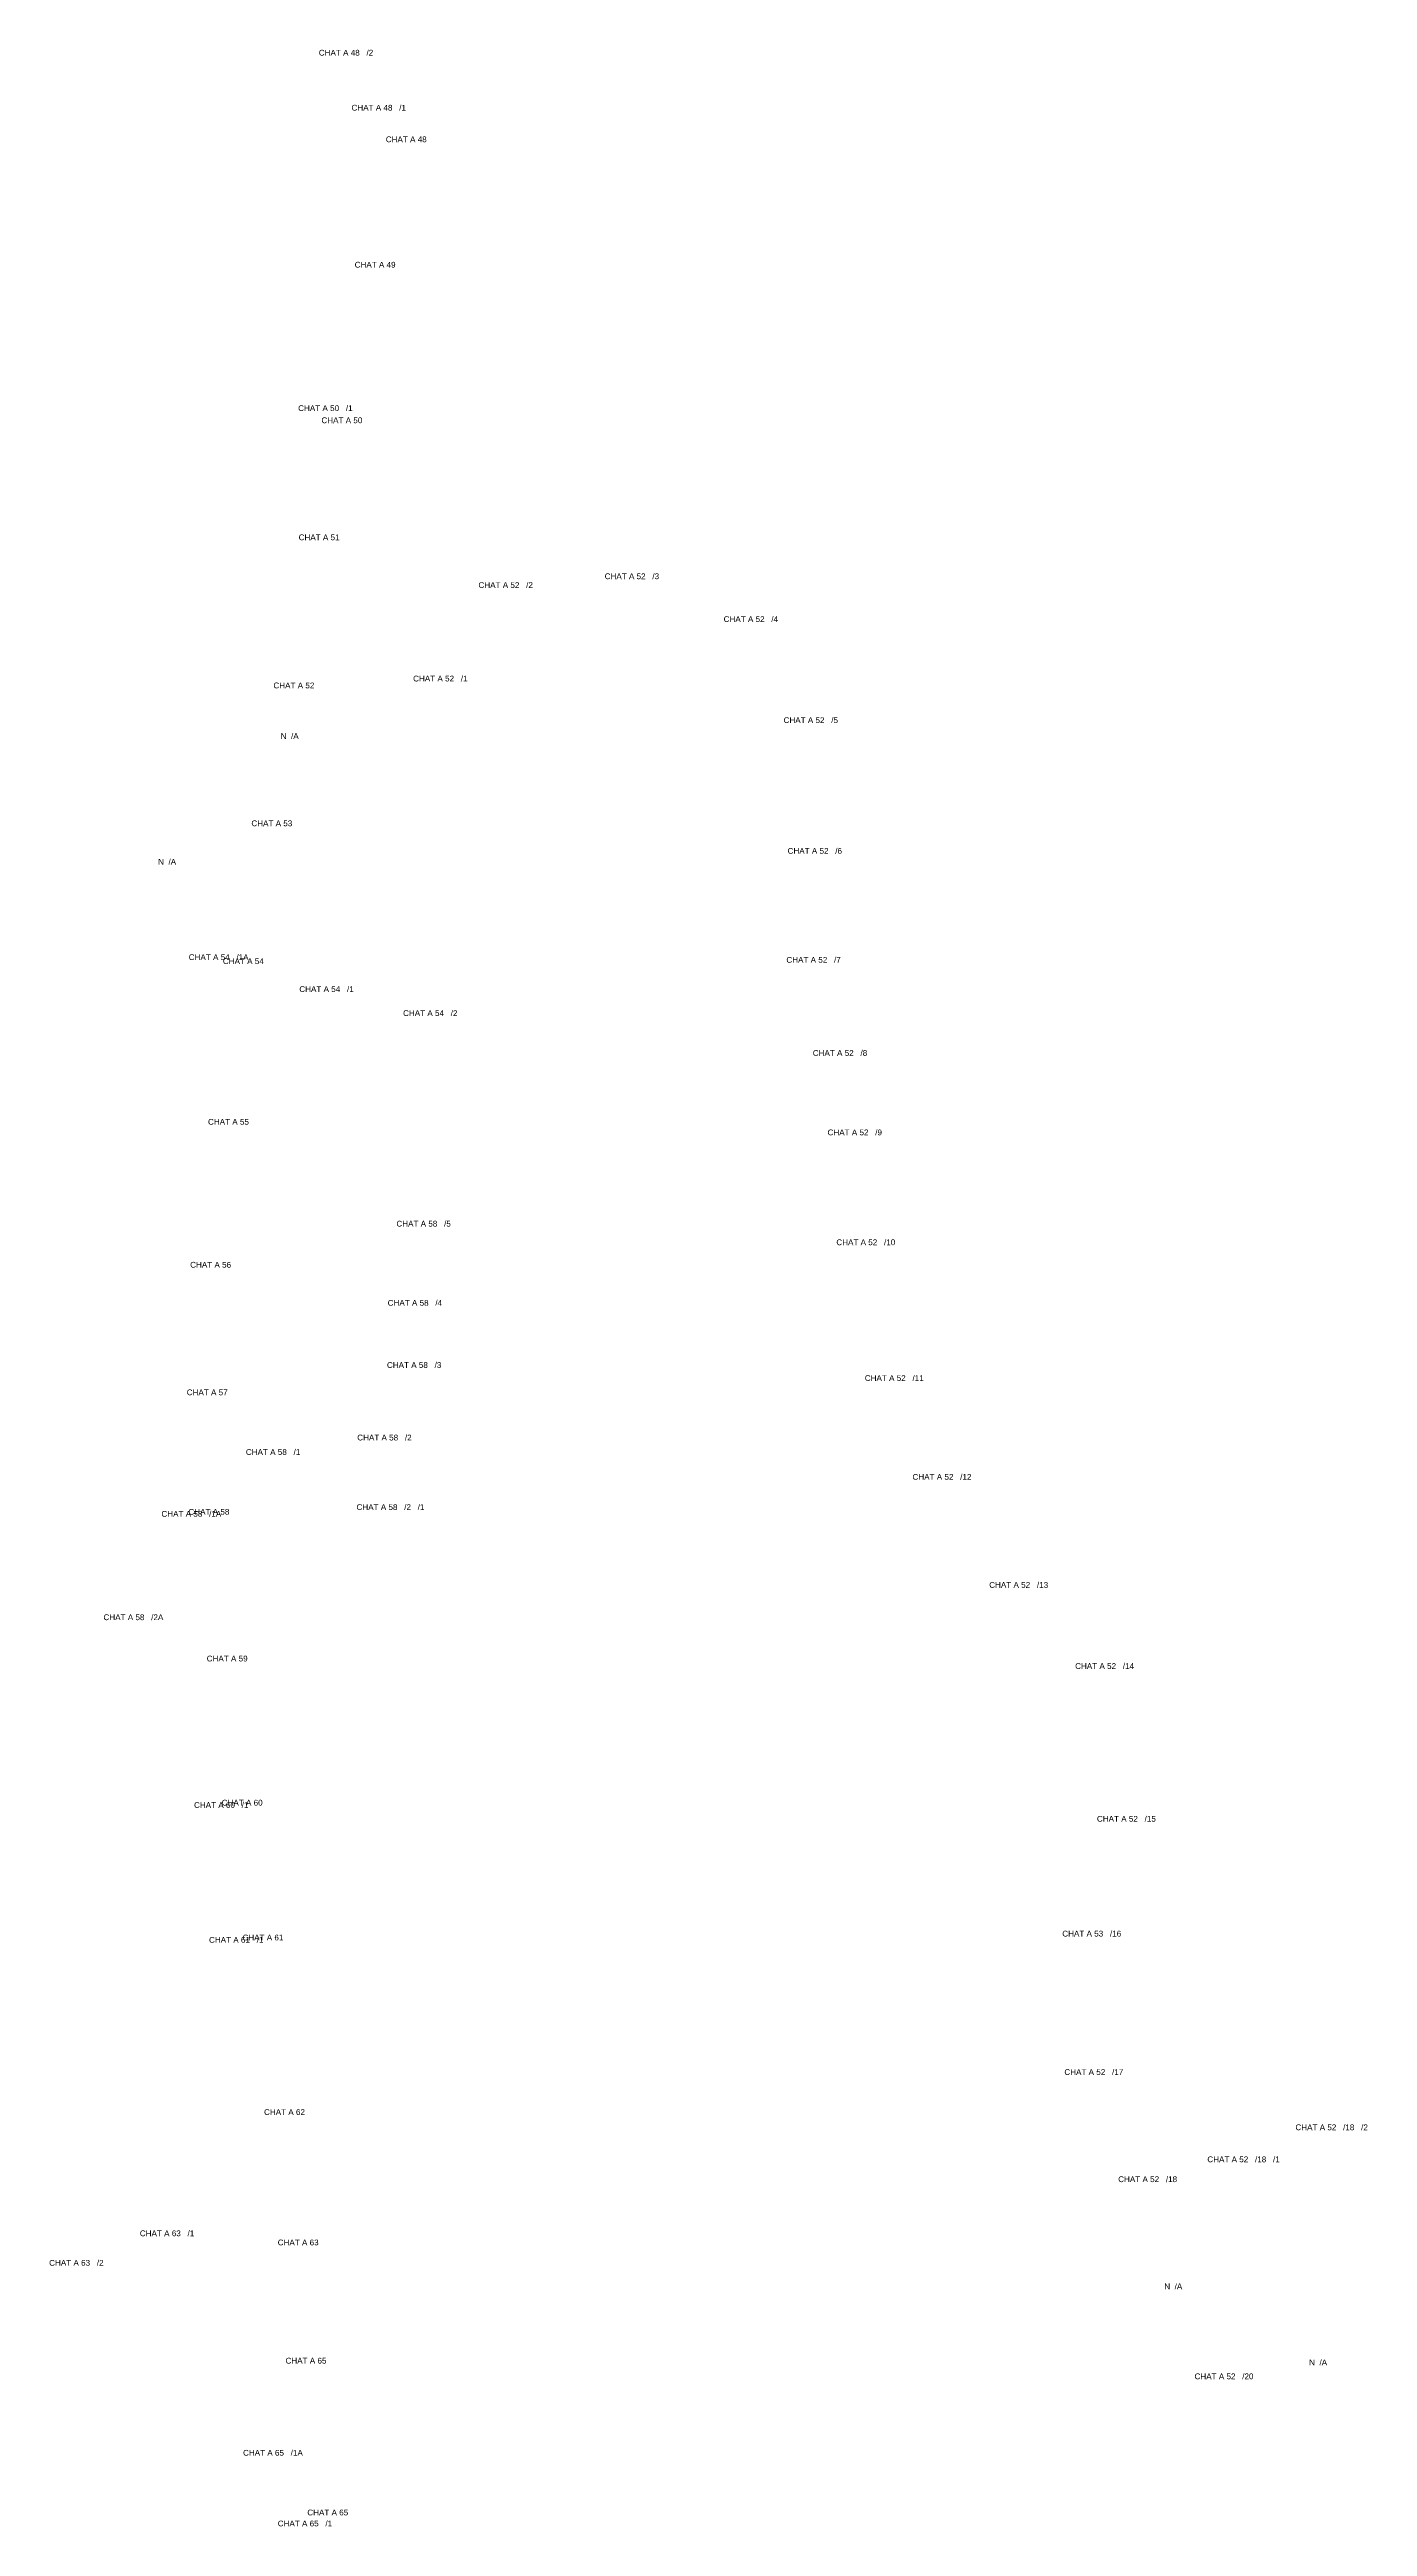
# Model space of a CAD drawing. Header units: inches. Extents: x -2907330 to 774627, y -12404360 to 10502691.
# Drawn here: x -2906993 to -2906538, y -12403460 to -12402605 of the extents above; entities that cross this region are included whole.
import ezdxf

# ---------------------------------------------------------------- set-up
doc = ezdxf.new("R2010")
doc.units = ezdxf.units.IN
doc.header["$MEASUREMENT"] = 0
doc.layers.add('LIGHTNING ARRESTOR', color=2, linetype='Continuous', lineweight=0)
doc.styles.add('style1', font='arial.ttf', dxfattribs={"height": 2})

msp = doc.modelspace()

# ---------------------------------------------------------------- texts
at = {"layer": 'LIGHTNING ARRESTOR', "style": 'style1'}
for s, p in [('CHAT A 48   /2', (-2906899.77, -12402606.67)), ('CHAT A 48   /1', (-2906888.47, -12402625.67)), ('CHAT A 48', (-2906876.65, -12402636.59)), ('CHAT A 49', (-2906887.39, -12402679.9)), ('CHAT A 50   /1', (-2906906.89, -12402729.45)), ('CHAT A 50', (-2906898.87, -12402733.63)), ('CHAT A 51', (-2906906.73, -12402774.05)), ('CHAT A 52   /2', (-2906844.64, -12402790.55)), ('CHAT A 52   /3', (-2906801.08, -12402787.51)), ('CHAT A 52   /4', (-2906760, -12402802.31)), ('CHAT A 52', (-2906915.44, -12402825.22)), ('CHAT A 52   /1', (-2906867.2, -12402822.84)), ('N  /A', (-2906912.93, -12402842.7)), ('CHAT A 52   /5', (-2906739.31, -12402837.21)), ('CHAT A 53', (-2906923.05, -12402872.84)), ('CHAT A 52   /6', (-2906737.93, -12402882.37)), ('N  /A', (-2906955.24, -12402886.13)), ('CHAT A 54   /1A', (-2906944.67, -12402919.08)), ('CHAT A 54', (-2906932.88, -12402920.47)), ('CHAT A 52   /7', (-2906738.35, -12402920)), ('CHAT A 54   /1', (-2906906.5, -12402930.12)), ('CHAT A 54   /2', (-2906870.68, -12402938.4)), ('CHAT A 52   /8', (-2906729.23, -12402952.18)), ('CHAT A 55', (-2906938.02, -12402975.95)), ('CHAT A 52   /9', (-2906724.13, -12402979.61)), ('CHAT A 58   /5', (-2906872.98, -12403011.13)), ('CHAT A 52   /10', (-2906721.1, -12403017.56)), ('CHAT A 56', (-2906944.18, -12403025.33)), ('CHAT A 58   /4', (-2906875.99, -12403038.48)), ('CHAT A 58   /3', (-2906876.25, -12403059.96)), ('CHAT A 52   /11', (-2906711.27, -12403064.46)), ('CHAT A 57', (-2906945.36, -12403069.39)), ('CHAT A 58   /1', (-2906924.94, -12403090.01)), ('CHAT A 58   /2', (-2906886.5, -12403085.01)), ('CHAT A 52   /12', (-2906694.8, -12403098.6)), ('CHAT A 58   /1A', (-2906954.1, -12403111.37)), ('CHAT A 58', (-2906944.77, -12403110.67)), ('CHAT A 58   /2   /1', (-2906886.74, -12403109.03)), ('CHAT A 52   /13', (-2906668.32, -12403135.92)), ('CHAT A 58   /2A', (-2906974.09, -12403147.08)), ('CHAT A 59', (-2906938.47, -12403161.34)), ('CHAT A 52   /14', (-2906638.65, -12403163.93)), ('CHAT A 60   /1', (-2906942.85, -12403211.94)), ('CHAT A 60', (-2906933.29, -12403211.13)), ('CHAT A 52   /15', (-2906631.13, -12403216.7)), ('CHAT A 61   /1', (-2906937.68, -12403258.52)), ('CHAT A 61', (-2906926.12, -12403257.71)), ('CHAT A 53   /16', (-2906643.1, -12403256.36)), ('CHAT A 52   /17', (-2906642.38, -12403304.18)), ('CHAT A 62', (-2906918.68, -12403318)), ('CHAT A 52   /18   /2', (-2906562.6, -12403323.26)), ('CHAT A 52   /18   /1', (-2906593.02, -12403334.33)), ('CHAT A 52   /18', (-2906623.79, -12403341.19)), ('CHAT A 63   /1', (-2906961.55, -12403359.88)), ('CHAT A 63', (-2906913.96, -12403363.04)), ('CHAT A 63   /2', (-2906992.86, -12403370.07)), ('N  /A', (-2906607.87, -12403378.21)), ('CHAT A 65', (-2906911.26, -12403403.87)), ('N  /A', (-2906557.87, -12403404.49)), ('CHAT A 52   /20', (-2906597.43, -12403409.28)), ('CHAT A 65   /1A', (-2906925.93, -12403435.69)), ('CHAT A 65', (-2906903.74, -12403456.31)), ('CHAT A 65   /1', (-2906913.95, -12403460.11))]:
    msp.add_text(s, height=2, dxfattribs=at).set_placement(p)

doc.saveas('drawing.dxf')
